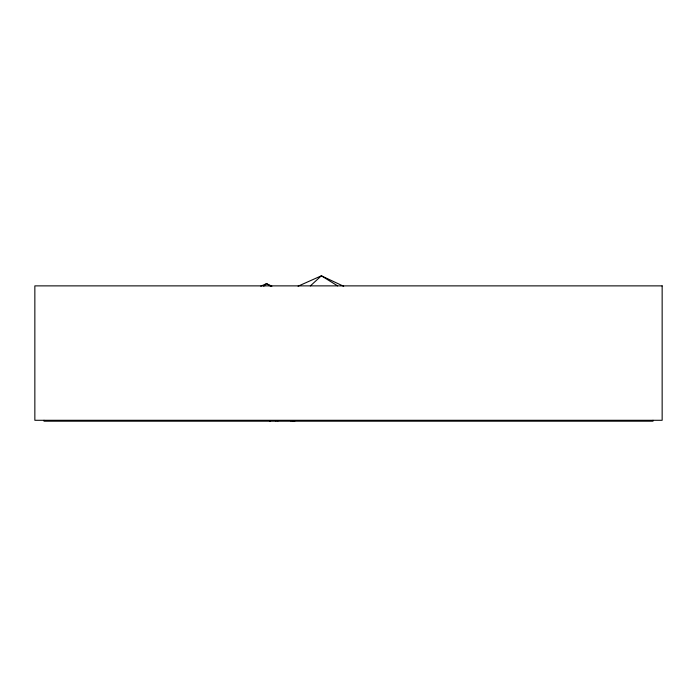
<?xml version="1.0" encoding="UTF-8"?>
<svg xmlns="http://www.w3.org/2000/svg" width="697" height="697" viewBox="0 0 697 697"><rect width="100%" height="100%" fill="white"/><g stroke="black" fill="none" stroke-linecap="round" stroke-linejoin="round"><path stroke-width="1.05" d="M263.727 286.171L266.489 283.635L271.891 286.171M310.357 285.901L321.369 275.812L343.682 286.284M260.8 286.171L266.489 283.635L270.872 286.345M298.072 286.188L321.369 275.812L337.575 285.857M652.993 420.291L652.993 421.188L44.007 421.188L44.007 420.291M276.143 420.7A1.124 0.505 -90 0 1 275.637 420.7M278.138 420.7A1.124 0.505 -90 0 1 277.633 420.7M270.776 420.7A1.124 1.106 -90 0 1 269.678 420.7M270.427 420.7A1.124 1.106 -90 0 1 269.321 420.7M291.363 420.7A1.124 0.793 -90 0 1 290.579 420.7M292.949 420.7A1.124 0.793 -90 0 1 292.156 420.7M295.127 420.7A1.124 1.002 -90 0 1 294.125 420.7A1.124 1.002 -90 0 1 293.115 420.7M662.15 285.875L34.85 285.875L34.85 420.291L662.15 420.291L662.15 285.875"/></g></svg>
